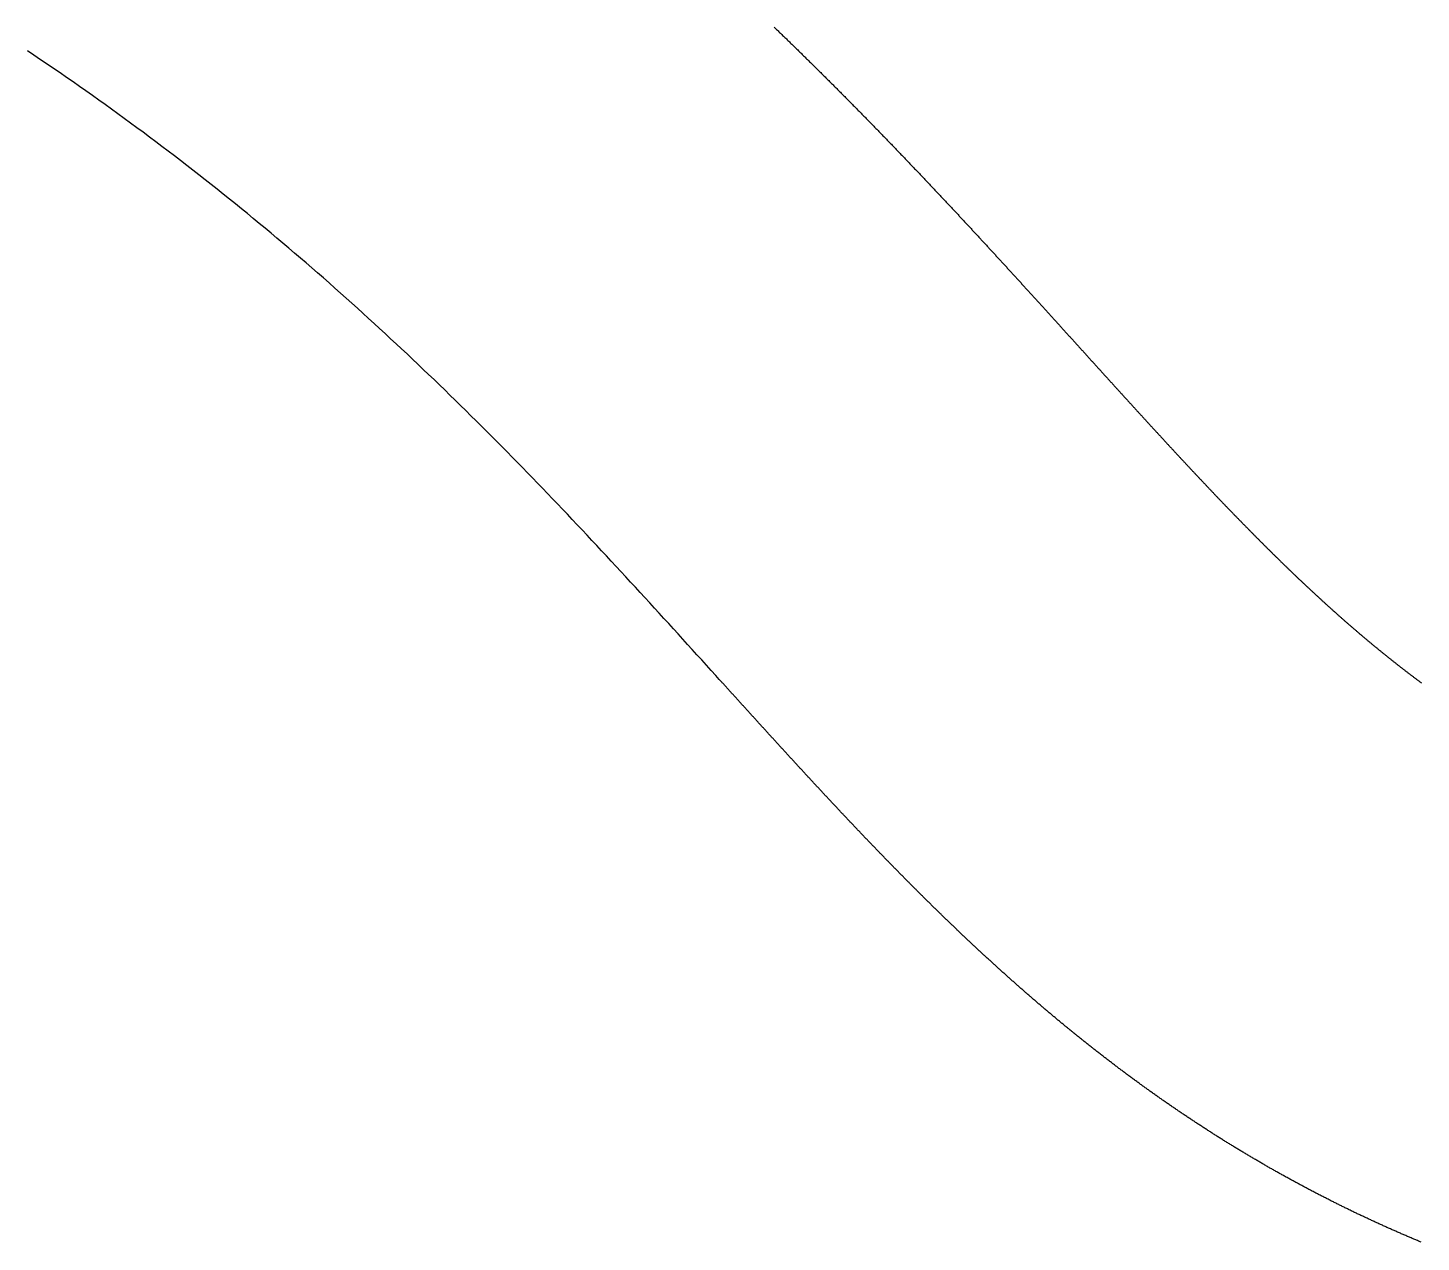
# Model space of a CAD drawing. Header units: millimetres. Extents: x 28.1 to 99.8, y 11.2 to 35.3.
# Drawn here: x 81.89 to 90.85, y 12.01 to 19.82 of the extents above; entities that cross this region are included whole.
import ezdxf

# ---------------------------------------------------------------- set-up
doc = ezdxf.new("R2010")
doc.units = ezdxf.units.MM

msp = doc.modelspace()

# ---------------------------------------------------------------- linework, layer by layer
at = {"layer": 'NOMINAL_SLOT_REFERENCE'}
msp.add_lwpolyline([(90.8476, 12.0084), (90.8418, 12.0108), (90.836, 12.0133), (90.8301, 12.0157), (90.8243, 12.0181), (90.8185, 12.0206), (90.8127, 12.023), (90.8068, 12.0255), (90.801, 12.0279), (90.7952, 12.0304), (90.7894, 12.0328), (90.7836, 12.0353), (90.7777, 12.0378), (90.7719, 12.0402), (90.7661, 12.0427), (90.7603, 12.0452), (90.7545, 12.0477), (90.7487, 12.0502), (90.7429, 12.0527), (90.737, 12.0552), (90.7312, 12.0577), (90.7254, 12.0602), (90.7196, 12.0627), (90.7138, 12.0652), (90.708, 12.0678), (90.7022, 12.0703), (90.6964, 12.0728), (90.6906, 12.0754), (90.6848, 12.0779), (90.679, 12.0804), (90.6732, 12.083), (90.6675, 12.0855), (90.6617, 12.0881), (90.6559, 12.0907), (90.6501, 12.0932), (90.6443, 12.0958), (90.6385, 12.0984), (90.6327, 12.101), (90.627, 12.1035), (90.6212, 12.1061), (90.6154, 12.1087), (90.6096, 12.1113), (90.6038, 12.1139), (90.5981, 12.1165), (90.5923, 12.1191), (90.5865, 12.1218), (90.5808, 12.1244), (90.575, 12.127), (90.5692, 12.1296), (90.5635, 12.1323), (90.5577, 12.1349), (90.552, 12.1375), (90.5462, 12.1402), (90.5404, 12.1428), (90.5347, 12.1455), (90.5289, 12.1482), (90.5232, 12.1508), (90.5174, 12.1535), (90.5117, 12.1562), (90.5059, 12.1588), (90.5002, 12.1615), (90.4945, 12.1642), (90.4887, 12.1669), (90.483, 12.1696), (90.4772, 12.1723), (90.4715, 12.175), (90.4658, 12.1777), (90.46, 12.1804), (90.4543, 12.1831), (90.4486, 12.1858), (90.4428, 12.1886), (90.4371, 12.1913), (90.4314, 12.194), (90.4257, 12.1968), (90.42, 12.1995), (90.4142, 12.2022), (90.4085, 12.205), (90.4028, 12.2077), (90.3971, 12.2105), (90.3914, 12.2133), (90.3857, 12.216), (90.38, 12.2188), (90.3743, 12.2216), (90.3686, 12.2244), (90.3629, 12.2271), (90.3572, 12.2299), (90.3515, 12.2327), (90.3458, 12.2355), (90.3401, 12.2383), (90.3344, 12.2411), (90.3287, 12.2439), (90.323, 12.2467), (90.3174, 12.2496), (90.3117, 12.2524), (90.306, 12.2552), (90.3003, 12.258), (90.2946, 12.2609), (90.289, 12.2637), (90.2833, 12.2666), (90.2776, 12.2694), (90.272, 12.2722), (90.2663, 12.2751), (90.2606, 12.278), (90.255, 12.2808), (90.2493, 12.2837), (90.2437, 12.2866), (90.238, 12.2894), (90.2323, 12.2923), (90.2267, 12.2952), (90.221, 12.2981), (90.2154, 12.301), (90.2098, 12.3039), (90.2041, 12.3068), (90.1985, 12.3097), (90.1928, 12.3126), (90.1872, 12.3155), (90.1816, 12.3184), (90.1759, 12.3214), (90.1703, 12.3243), (90.1647, 12.3272), (90.1591, 12.3301), (90.1534, 12.3331), (90.1478, 12.336), (90.1422, 12.339), (90.1366, 12.3419), (90.131, 12.3449), (90.1254, 12.3478), (90.1198, 12.3508), (90.1142, 12.3538), (90.1085, 12.3567), (90.1029, 12.3597), (90.0973, 12.3627), (90.0918, 12.3657), (90.0862, 12.3686), (90.0806, 12.3716), (90.075, 12.3746), (90.0694, 12.3776), (90.0638, 12.3806), (90.0582, 12.3836), (90.0526, 12.3867), (90.0471, 12.3897), (90.0415, 12.3927), (90.0359, 12.3957), (90.0304, 12.3987), (90.0248, 12.4018), (90.0192, 12.4048), (90.0137, 12.4078), (90.0081, 12.4109), (90.0025, 12.4139), (89.997, 12.417), (89.9914, 12.42), (89.9859, 12.4231), (89.9803, 12.4261), (89.9748, 12.4292), (89.9692, 12.4323), (89.9637, 12.4354), (89.9582, 12.4384), (89.9526, 12.4415), (89.9471, 12.4446), (89.9416, 12.4477), (89.936, 12.4508), (89.9305, 12.4539), (89.925, 12.457), (89.9195, 12.4601), (89.914, 12.4632), (89.9084, 12.4663), (89.9029, 12.4694), (89.8974, 12.4725), (89.8919, 12.4757), (89.8864, 12.4788), (89.8809, 12.4819), (89.8754, 12.4851), (89.8699, 12.4882), (89.8644, 12.4913), (89.8589, 12.4945), (89.8534, 12.4976), (89.848, 12.5008), (89.8425, 12.504), (89.837, 12.5071), (89.8315, 12.5103), (89.826, 12.5134), (89.8206, 12.5166), (89.8151, 12.5198), (89.8096, 12.523), (89.8042, 12.5262), (89.7987, 12.5293), (89.7932, 12.5325), (89.7878, 12.5357), (89.7823, 12.5389), (89.7769, 12.5421), (89.7714, 12.5453), (89.766, 12.5486), (89.7606, 12.5518), (89.7551, 12.555), (89.7497, 12.5582), (89.7442, 12.5614), (89.7388, 12.5647), (89.7334, 12.5679), (89.728, 12.5711), (89.7225, 12.5744), (89.7171, 12.5776), (89.7117, 12.5808), (89.7063, 12.5841), (89.7009, 12.5874), (89.6955, 12.5906), (89.6901, 12.5939), (89.6847, 12.5971), (89.6793, 12.6004), (89.6739, 12.6037), (89.6685, 12.6069), (89.6631, 12.6102), (89.6577, 12.6135), (89.6523, 12.6168), (89.6469, 12.6201), (89.6415, 12.6234), (89.6362, 12.6267), (89.6308, 12.63), (89.6254, 12.6333), (89.6201, 12.6366), (89.6147, 12.6399), (89.6093, 12.6432), (89.604, 12.6465), (89.5986, 12.6498), (89.5933, 12.6531), (89.5879, 12.6565), (89.5826, 12.6598), (89.5772, 12.6631), (89.5719, 12.6665), (89.5665, 12.6698), (89.5612, 12.6732), (89.5559, 12.6765), (89.5505, 12.6799), (89.5452, 12.6832), (89.5399, 12.6866), (89.5346, 12.6899), (89.5293, 12.6933), (89.5239, 12.6967), (89.5186, 12.7), (89.5133, 12.7034), (89.508, 12.7068), (89.5027, 12.7102), (89.4974, 12.7135), (89.4921, 12.7169), (89.4868, 12.7203), (89.4815, 12.7237), (89.4763, 12.7271), (89.471, 12.7305), (89.4657, 12.7339), (89.4604, 12.7373), (89.4551, 12.7407), (89.4499, 12.7441), (89.4446, 12.7475), (89.4393, 12.751), (89.4341, 12.7544), (89.4288, 12.7578), (89.4236, 12.7612), (89.4183, 12.7647), (89.4131, 12.7681), (89.4078, 12.7715), (89.4026, 12.775), (89.3973, 12.7784), (89.3921, 12.7819), (89.3869, 12.7853), (89.3816, 12.7888), (89.3764, 12.7922), (89.3712, 12.7957), (89.3659, 12.7992), (89.3607, 12.8026), (89.3555, 12.8061), (89.3503, 12.8096), (89.3451, 12.813), (89.3399, 12.8165), (89.3347, 12.82), (89.3295, 12.8235), (89.3243, 12.827), (89.3191, 12.8305), (89.3139, 12.834), (89.3087, 12.8374), (89.3035, 12.8409), (89.2984, 12.8444), (89.2932, 12.848), (89.288, 12.8515), (89.2828, 12.855), (89.2777, 12.8585), (89.2725, 12.862), (89.2673, 12.8655), (89.2622, 12.869), (89.257, 12.8726), (89.2519, 12.8761), (89.2467, 12.8796), (89.2416, 12.8832), (89.2365, 12.8867), (89.2313, 12.8902), (89.2262, 12.8938), (89.221, 12.8973), (89.2159, 12.9009), (89.2108, 12.9044), (89.2057, 12.908), (89.2006, 12.9115), (89.1954, 12.9151), (89.1903, 12.9186), (89.1852, 12.9222), (89.1801, 12.9258), (89.175, 12.9294), (89.1699, 12.9329), (89.1648, 12.9365), (89.1597, 12.9401), (89.1546, 12.9437), (89.1495, 12.9472), (89.1445, 12.9508), (89.1394, 12.9544), (89.1343, 12.958), (89.1292, 12.9616), (89.1242, 12.9652), (89.1191, 12.9688), (89.114, 12.9724), (89.109, 12.976), (89.1039, 12.9796), (89.0989, 12.9832), (89.0938, 12.9868), (89.0888, 12.9905), (89.0837, 12.9941), (89.0787, 12.9977), (89.0737, 13.0013), (89.0686, 13.0049), (89.0636, 13.0086), (89.0586, 13.0122), (89.0535, 13.0158), (89.0485, 13.0195), (89.0435, 13.0231), (89.0385, 13.0268), (89.0335, 13.0304), (89.0285, 13.034), (89.0235, 13.0377), (89.0185, 13.0413), (89.0135, 13.045), (89.0085, 13.0487), (89.0035, 13.0523), (88.9985, 13.056), (88.9935, 13.0596), (88.9885, 13.0633), (88.9836, 13.067), (88.9786, 13.0706), (88.9736, 13.0743), (88.9687, 13.078), (88.9637, 13.0817), (88.9587, 13.0854), (88.9538, 13.089), (88.9488, 13.0927), (88.9439, 13.0964), (88.9389, 13.1001), (88.934, 13.1038), (88.929, 13.1075), (88.9241, 13.1112), (88.9192, 13.1149), (88.9142, 13.1186), (88.9093, 13.1223), (88.9044, 13.126), (88.8995, 13.1297), (88.8945, 13.1334), (88.8896, 13.1371), (88.8847, 13.1408), (88.8798, 13.1446), (88.8749, 13.1483), (88.87, 13.152), (88.8651, 13.1557), (88.8602, 13.1595), (88.8553, 13.1632), (88.8504, 13.1669), (88.8456, 13.1706), (88.8407, 13.1744), (88.8358, 13.1781), (88.8309, 13.1819), (88.8261, 13.1856), (88.8212, 13.1893), (88.8163, 13.1931), (88.8115, 13.1968), (88.8066, 13.2006), (88.8018, 13.2043), (88.7969, 13.2081), (88.7921, 13.2119), (88.7872, 13.2156), (88.7824, 13.2194), (88.7775, 13.2231), (88.7727, 13.2269), (88.7679, 13.2307), (88.7631, 13.2344), (88.7582, 13.2382), (88.7534, 13.242), (88.7486, 13.2458), (88.7438, 13.2495), (88.739, 13.2533), (88.7342, 13.2571), (88.7294, 13.2609), (88.7246, 13.2647), (88.7198, 13.2685), (88.715, 13.2722), (88.7102, 13.276), (88.7054, 13.2798), (88.7006, 13.2836), (88.6958, 13.2874), (88.691, 13.2912), (88.6863, 13.295), (88.6815, 13.2988), (88.6767, 13.3026), (88.672, 13.3064), (88.6672, 13.3102), (88.6624, 13.3141), (88.6577, 13.3179), (88.6529, 13.3217), (88.6482, 13.3255), (88.6435, 13.3293), (88.6387, 13.3331), (88.634, 13.337), (88.6292, 13.3408), (88.6245, 13.3446), (88.6198, 13.3484), (88.6151, 13.3523), (88.6103, 13.3561), (88.6056, 13.3599), (88.6009, 13.3638), (88.5962, 13.3676), (88.5915, 13.3714), (88.5868, 13.3753), (88.5821, 13.3791), (88.5774, 13.3829), (88.5727, 13.3868), (88.568, 13.3906), (88.5633, 13.3945), (88.5586, 13.3983), (88.5539, 13.4022), (88.5492, 13.406), (88.5446, 13.4099), (88.5399, 13.4138), (88.5352, 13.4176), (88.5306, 13.4215), (88.5259, 13.4253), (88.5212, 13.4292), (88.5166, 13.4331), (88.5119, 13.4369), (88.5073, 13.4408), (88.5026, 13.4447), (88.498, 13.4485), (88.4933, 13.4524), (88.4887, 13.4563), (88.4841, 13.4602), (88.4794, 13.464), (88.4748, 13.4679), (88.4702, 13.4718), (88.4656, 13.4757), (88.461, 13.4796), (88.4563, 13.4835), (88.4517, 13.4873), (88.4471, 13.4912), (88.4425, 13.4951), (88.4379, 13.499), (88.4333, 13.5029), (88.4287, 13.5068), (88.4241, 13.5107), (88.4195, 13.5146), (88.4149, 13.5185), (88.4104, 13.5224), (88.4058, 13.5263), (88.4012, 13.5302), (88.3966, 13.5341), (88.3921, 13.538), (88.3875, 13.5419), (88.3829, 13.5458), (88.3784, 13.5497), (88.3738, 13.5537), (88.3693, 13.5576), (88.3647, 13.5615), (88.3602, 13.5654), (88.3556, 13.5693), (88.3511, 13.5732), (88.3465, 13.5772), (88.342, 13.5811), (88.3375, 13.585), (88.3329, 13.5889), (88.3284, 13.5928), (88.3239, 13.5968), (88.3193, 13.6007), (88.3148, 13.6046), (88.3103, 13.6086), (88.3058, 13.6125), (88.3013, 13.6164), (88.2968, 13.6204), (88.2923, 13.6243), (88.2878, 13.6282), (88.2833, 13.6322), (88.2788, 13.6361), (88.2743, 13.6401), (88.2698, 13.644), (88.2653, 13.648), (88.2608, 13.6519), (88.2564, 13.6558), (88.2519, 13.6598), (88.2474, 13.6637), (88.2429, 13.6677), (88.2385, 13.6716), (88.234, 13.6756), (88.2296, 13.6796), (88.2251, 13.6835), (88.2206, 13.6875), (88.2162, 13.6914), (88.2117, 13.6954), (88.2073, 13.6993), (88.2029, 13.7033), (88.1984, 13.7073), (88.194, 13.7112), (88.1895, 13.7152), (88.1851, 13.7192), (88.1807, 13.7231), (88.1763, 13.7271), (88.1718, 13.7311), (88.1674, 13.735), (88.163, 13.739), (88.1586, 13.743), (88.1542, 13.747), (88.1498, 13.7509), (88.1454, 13.7549), (88.141, 13.7589), (88.1366, 13.7629), (88.1322, 13.7668), (88.1278, 13.7708), (88.1234, 13.7748), (88.119, 13.7788), (88.1146, 13.7828), (88.1102, 13.7868), (88.1058, 13.7907), (88.1015, 13.7947), (88.0971, 13.7987), (88.0927, 13.8027), (88.0883, 13.8067), (88.084, 13.8107), (88.0796, 13.8147), (88.0753, 13.8187), (88.0709, 13.8227), (88.0665, 13.8267), (88.0622, 13.8307), (88.0578, 13.8347), (88.0535, 13.8387), (88.0492, 13.8427), (88.0448, 13.8467), (88.0405, 13.8507), (88.0361, 13.8547), (88.0318, 13.8587), (88.0275, 13.8627), (88.0232, 13.8667), (88.0188, 13.8707), (88.0145, 13.8747), (88.0102, 13.8787), (88.0059, 13.8827), (88.0016, 13.8867), (87.9973, 13.8907), (87.9929, 13.8947), (87.9886, 13.8988), (87.9843, 13.9028), (87.98, 13.9068), (87.9757, 13.9108), (87.9714, 13.9148), (87.9672, 13.9188), (87.9629, 13.9228), (87.9586, 13.9269), (87.9543, 13.9309), (87.95, 13.9349), (87.9457, 13.9389), (87.9415, 13.9429), (87.9372, 13.947), (87.9329, 13.951), (87.9287, 13.955), (87.9244, 13.959), (87.9201, 13.9631), (87.9159, 13.9671), (87.9116, 13.9711), (87.9073, 13.9752), (87.9031, 13.9792), (87.8988, 13.9832), (87.8946, 13.9872), (87.8904, 13.9913), (87.8861, 13.9953), (87.8819, 13.9993), (87.8776, 14.0034), (87.8734, 14.0074), (87.8692, 14.0115), (87.8649, 14.0155), (87.8607, 14.0195), (87.8565, 14.0236), (87.8523, 14.0276), (87.848, 14.0316), (87.8438, 14.0357), (87.8396, 14.0397), (87.8354, 14.0438), (87.8312, 14.0478), (87.827, 14.0519), (87.8228, 14.0559), (87.8186, 14.0599), (87.8144, 14.064), (87.8102, 14.068), (87.806, 14.0721), (87.8018, 14.0761), (87.7976, 14.0802), (87.7934, 14.0842), (87.7892, 14.0883), (87.785, 14.0923), (87.7809, 14.0964), (87.7767, 14.1004), (87.7725, 14.1045), (87.7683, 14.1085), (87.7642, 14.1126), (87.76, 14.1167), (87.7558, 14.1207), (87.7517, 14.1248), (87.7475, 14.1288), (87.7433, 14.1329), (87.7392, 14.1369), (87.735, 14.141), (87.7309, 14.1451), (87.7267, 14.1491), (87.7226, 14.1532), (87.7184, 14.1572), (87.7143, 14.1613), (87.7101, 14.1654), (87.706, 14.1694), (87.7019, 14.1735), (87.6977, 14.1776), (87.6936, 14.1816), (87.6895, 14.1857), (87.6853, 14.1898), (87.6812, 14.1938), (87.6771, 14.1979), (87.673, 14.202), (87.6689, 14.206), (87.6647, 14.2101), (87.6606, 14.2142), (87.6565, 14.2182), (87.6524, 14.2223), (87.6483, 14.2264), (87.6442, 14.2305), (87.6401, 14.2345), (87.636, 14.2386), (87.6319, 14.2427), (87.6278, 14.2468), (87.6237, 14.2508), (87.6196, 14.2549), (87.6155, 14.259), (87.6114, 14.2631), (87.6073, 14.2671), (87.6032, 14.2712), (87.5992, 14.2753), (87.5951, 14.2794), (87.591, 14.2835), (87.5869, 14.2875), (87.5829, 14.2916), (87.5788, 14.2957), (87.5747, 14.2998), (87.5706, 14.3039), (87.5666, 14.3079), (87.5625, 14.312), (87.5584, 14.3161), (87.5544, 14.3202), (87.5503, 14.3243), (87.5463, 14.3284), (87.5422, 14.3325), (87.5382, 14.3365), (87.5341, 14.3406), (87.5301, 14.3447), (87.526, 14.3488), (87.522, 14.3529), (87.5179, 14.357), (87.5139, 14.3611), (87.5099, 14.3652), (87.5058, 14.3692), (87.5018, 14.3733), (87.4978, 14.3774), (87.4937, 14.3815), (87.4897, 14.3856), (87.4857, 14.3897), (87.4816, 14.3938), (87.4776, 14.3979), (87.4736, 14.402), (87.4696, 14.4061), (87.4656, 14.4102), (87.4615, 14.4143), (87.4575, 14.4184), (87.4535, 14.4225), (87.4495, 14.4266), (87.4455, 14.4307), (87.4415, 14.4348), (87.4375, 14.4389), (87.4335, 14.443), (87.4295, 14.4471), (87.4255, 14.4512), (87.4215, 14.4553), (87.4175, 14.4594), (87.4135, 14.4635), (87.4095, 14.4676), (87.4055, 14.4717), (87.4015, 14.4758), (87.3975, 14.4799), (87.3935, 14.484), (87.3896, 14.4881), (87.3856, 14.4922), (87.3816, 14.4963), (87.3776, 14.5004), (87.3736, 14.5045), (87.3697, 14.5086), (87.3657, 14.5127), (87.3617, 14.5168), (87.3577, 14.5209), (87.3538, 14.525), (87.3498, 14.5291), (87.3458, 14.5332), (87.3419, 14.5373), (87.3379, 14.5414), (87.334, 14.5456), (87.33, 14.5497), (87.326, 14.5538), (87.3221, 14.5579), (87.3181, 14.562), (87.3142, 14.5661), (87.3102, 14.5702), (87.3063, 14.5743), (87.3023, 14.5784), (87.2984, 14.5826), (87.2944, 14.5867), (87.2905, 14.5908), (87.2866, 14.5949), (87.2826, 14.599), (87.2787, 14.6031), (87.2747, 14.6072), (87.2708, 14.6114), (87.2669, 14.6155), (87.2629, 14.6196), (87.259, 14.6237), (87.2551, 14.6278), (87.2511, 14.6319), (87.2472, 14.636), (87.2433, 14.6402), (87.2394, 14.6443), (87.2354, 14.6484), (87.2315, 14.6525), (87.2276, 14.6566), (87.2237, 14.6608), (87.2198, 14.6649), (87.2159, 14.669), (87.2119, 14.6731), (87.208, 14.6772), (87.2041, 14.6814), (87.2002, 14.6855), (87.1963, 14.6896), (87.1924, 14.6937), (87.1885, 14.6978), (87.1846, 14.702), (87.1807, 14.7061), (87.1768, 14.7102), (87.1729, 14.7143), (87.169, 14.7185), (87.1651, 14.7226), (87.1612, 14.7267), (87.1573, 14.7308), (87.1534, 14.7349), (87.1495, 14.7391), (87.1456, 14.7432), (87.1417, 14.7473), (87.1378, 14.7514), (87.1339, 14.7556), (87.1301, 14.7597), (87.1262, 14.7638), (87.1223, 14.768), (87.1184, 14.7721), (87.1145, 14.7762), (87.1106, 14.7803), (87.1068, 14.7845), (87.1029, 14.7886), (87.099, 14.7927), (87.0951, 14.7969), (87.0913, 14.801), (87.0874, 14.8051), (87.0835, 14.8092), (87.0796, 14.8134), (87.0758, 14.8175), (87.0719, 14.8216), (87.068, 14.8258), (87.0642, 14.8299), (87.0603, 14.834), (87.0564, 14.8382), (87.0526, 14.8423), (87.0487, 14.8464), (87.0449, 14.8506), (87.041, 14.8547), (87.0371, 14.8588), (87.0333, 14.863), (87.0294, 14.8671), (87.0256, 14.8712), (87.0217, 14.8754), (87.0179, 14.8795), (87.014, 14.8836), (87.0102, 14.8878), (87.0063, 14.8919), (87.0025, 14.896), (86.9986, 14.9002), (86.9948, 14.9043), (86.9909, 14.9084), (86.9871, 14.9126), (86.9832, 14.9167), (86.9794, 14.9208), (86.9755, 14.925), (86.9717, 14.9291), (86.9678, 14.9333), (86.964, 14.9374), (86.9602, 14.9415), (86.9563, 14.9457), (86.9525, 14.9498), (86.9487, 14.954), (86.9448, 14.9581), (86.941, 14.9622), (86.9372, 14.9664), (86.9333, 14.9705), (86.9295, 14.9746), (86.9257, 14.9788), (86.9218, 14.9829), (86.918, 14.9871), (86.9142, 14.9912), (86.9103, 14.9954), (86.9065, 14.9995), (86.9027, 15.0036), (86.8989, 15.0078), (86.895, 15.0119), (86.8912, 15.0161), (86.8874, 15.0202), (86.8836, 15.0243), (86.8798, 15.0285), (86.8759, 15.0326), (86.8721, 15.0368), (86.8683, 15.0409), (86.8645, 15.0451), (86.8607, 15.0492), (86.8569, 15.0534), (86.853, 15.0575), (86.8492, 15.0616), (86.8454, 15.0658), (86.8416, 15.0699), (86.8378, 15.0741), (86.834, 15.0782), (86.8302, 15.0824), (86.8263, 15.0865), (86.8225, 15.0907), (86.8187, 15.0948), (86.8149, 15.099), (86.8111, 15.1031), (86.8073, 15.1073), (86.8035, 15.1114), (86.7997, 15.1155), (86.7959, 15.1197), (86.7921, 15.1238), (86.7883, 15.128), (86.7845, 15.1321), (86.7807, 15.1363), (86.7769, 15.1404), (86.7731, 15.1446), (86.7693, 15.1487), (86.7655, 15.1529), (86.7617, 15.157), (86.7579, 15.1612), (86.7541, 15.1653), (86.7503, 15.1695), (86.7465, 15.1736), (86.7427, 15.1778), (86.7389, 15.1819), (86.7351, 15.1861), (86.7313, 15.1902), (86.7275, 15.1944), (86.7237, 15.1985), (86.7199, 15.2027), (86.7161, 15.2069), (86.7123, 15.211), (86.7085, 15.2152), (86.7047, 15.2193), (86.701, 15.2235), (86.6972, 15.2276), (86.6934, 15.2318), (86.6896, 15.2359), (86.6858, 15.2401), (86.682, 15.2442), (86.6782, 15.2484), (86.6744, 15.2525), (86.6706, 15.2567), (86.6669, 15.2608), (86.6631, 15.265), (86.6593, 15.2692), (86.6555, 15.2733), (86.6517, 15.2775), (86.6479, 15.2816), (86.6441, 15.2858), (86.6404, 15.2899), (86.6366, 15.2941), (86.6328, 15.2982), (86.629, 15.3024), (86.6252, 15.3066), (86.6214, 15.3107), (86.6177, 15.3149), (86.6139, 15.319), (86.6101, 15.3232), (86.6063, 15.3273), (86.6025, 15.3315), (86.5987, 15.3357), (86.595, 15.3398), (86.5912, 15.344), (86.5874, 15.3481), (86.5836, 15.3523), (86.5798, 15.3565), (86.5761, 15.3606), (86.5723, 15.3648), (86.5685, 15.3689), (86.5647, 15.3731), (86.561, 15.3773), (86.5572, 15.3814), (86.5534, 15.3856), (86.5496, 15.3897), (86.5458, 15.3939), (86.5421, 15.3981), (86.5383, 15.4022), (86.5345, 15.4064), (86.5307, 15.4105), (86.527, 15.4147), (86.5232, 15.4189), (86.5194, 15.423), (86.5156, 15.4272), (86.5119, 15.4313), (86.5081, 15.4355), (86.5043, 15.4397), (86.5005, 15.4438), (86.4968, 15.448), (86.493, 15.4522), (86.4892, 15.4563), (86.4854, 15.4605), (86.4817, 15.4647), (86.4779, 15.4688), (86.4741, 15.473), (86.4703, 15.4771), (86.4666, 15.4813), (86.4628, 15.4855), (86.459, 15.4896), (86.4552, 15.4938), (86.4515, 15.498), (86.4477, 15.5021), (86.4439, 15.5063), (86.4401, 15.5105), (86.4364, 15.5146), (86.4326, 15.5188), (86.4288, 15.523), (86.425, 15.5271), (86.4213, 15.5313), (86.4175, 15.5355), (86.4137, 15.5396), (86.4099, 15.5438), (86.4062, 15.548), (86.4024, 15.5521), (86.3986, 15.5563), (86.3949, 15.5605), (86.3911, 15.5646), (86.3873, 15.5688), (86.3835, 15.573), (86.3798, 15.5771), (86.376, 15.5813), (86.3722, 15.5855), (86.3684, 15.5896), (86.3647, 15.5938), (86.3609, 15.598), (86.3571, 15.6021), (86.3533, 15.6063), (86.3496, 15.6105), (86.3458, 15.6146), (86.342, 15.6188), (86.3382, 15.623), (86.3345, 15.6271), (86.3118, 15.6521), (86.2816, 15.6855), (86.2514, 15.7189), (86.2212, 15.7522), (86.1909, 15.7856), (86.1606, 15.819), (86.1303, 15.8524), (86.1, 15.8858), (86.0696, 15.9193), (86.0393, 15.9527), (86.0088, 15.9861), (85.9784, 16.0195), (85.9479, 16.053), (85.9173, 16.0864), (85.8867, 16.1199), (85.8561, 16.1533), (85.8254, 16.1868), (85.7946, 16.2203), (85.7638, 16.2537), (85.733, 16.2872), (85.7021, 16.3207), (85.6711, 16.3542), (85.64, 16.3877), (85.6089, 16.4211), (85.5778, 16.4546), (85.5465, 16.4881), (85.5152, 16.5216), (85.4838, 16.5551), (85.4524, 16.5885), (85.4208, 16.622), (85.3892, 16.6555), (85.3575, 16.6889), (85.3257, 16.7224), (85.2938, 16.7559), (85.2619, 16.7893), (85.2298, 16.8228), (85.1977, 16.8562), (85.1655, 16.8896), (85.1332, 16.923), (85.1008, 16.9565), (85.0682, 16.9899), (85.0356, 17.0232), (85.0029, 17.0566), (84.9701, 17.09), (84.9372, 17.1233), (84.9042, 17.1567), (84.8711, 17.19), (84.8379, 17.2233), (84.8046, 17.2566), (84.7712, 17.2898), (84.7376, 17.3231), (84.704, 17.3563), (84.6702, 17.3895), (84.6364, 17.4227), (84.6024, 17.4558), (84.5683, 17.4889), (84.5341, 17.522), (84.4998, 17.5551), (84.4653, 17.5881), (84.4308, 17.6211), (84.3961, 17.6541), (84.3613, 17.6871), (84.3264, 17.72), (84.2914, 17.7529), (84.2563, 17.7857), (84.221, 17.8185), (84.1856, 17.8513), (84.1501, 17.884), (84.1145, 17.9167), (84.0787, 17.9493), (84.0429, 17.9819), (84.0069, 18.0145), (83.9708, 18.047), (83.9345, 18.0795), (83.8982, 18.1119), (83.8617, 18.1443), (83.8251, 18.1766), (83.7883, 18.2088), (83.7515, 18.241), (83.7145, 18.2732), (83.6774, 18.3053), (83.6402, 18.3373), (83.6028, 18.3693), (83.5654, 18.4012), (83.5278, 18.4331), (83.49, 18.4649), (83.4522, 18.4966), (83.4142, 18.5282), (83.3761, 18.5598), (83.3379, 18.5914), (83.2996, 18.6228), (83.2611, 18.6542), (83.2225, 18.6855), (83.1838, 18.7167), (83.145, 18.7479), (83.1061, 18.779), (83.067, 18.81), (83.0278, 18.8409), (82.9885, 18.8718), (82.9491, 18.9025), (82.9096, 18.9332), (82.8699, 18.9638), (82.8302, 18.9943), (82.7903, 19.0247), (82.7503, 19.055), (82.7101, 19.0853), (82.6699, 19.1154), (82.6296, 19.1455), (82.5891, 19.1754), (82.5486, 19.2053), (82.5079, 19.2351), (82.4671, 19.2647), (82.4262, 19.2943), (82.3852, 19.3238), (82.3441, 19.3531), (82.3029, 19.3824), (82.2616, 19.4116), (82.2202, 19.4406), (82.1786, 19.4695), (82.137, 19.4984), (82.0953, 19.5271), (82.0535, 19.5557), (82.0115, 19.5842), (81.9695, 19.6126), (81.9274, 19.6409), (81.8852, 19.6691)], dxfattribs=at)
at = {"layer": 'PITCH_REFERENCE'}
msp.add_lwpolyline([(86.688, 19.821), (86.6929, 19.8163), (86.6978, 19.8116), (86.7027, 19.8068), (86.7076, 19.8021), (86.7124, 19.7974), (86.7173, 19.7927), (86.7222, 19.788), (86.7271, 19.7833), (86.7319, 19.7786), (86.7368, 19.7739), (86.7417, 19.7692), (86.7465, 19.7645), (86.7514, 19.7598), (86.7562, 19.7551), (86.7611, 19.7504), (86.766, 19.7457), (86.7708, 19.7409), (86.7757, 19.7362), (86.7805, 19.7315), (86.7853, 19.7268), (86.7902, 19.7221), (86.795, 19.7174), (86.7998, 19.7127), (86.8047, 19.708), (86.8095, 19.7033), (86.8143, 19.6986), (86.8191, 19.6939), (86.824, 19.6892), (86.8288, 19.6845), (86.8336, 19.6798), (86.8384, 19.6751), (86.8432, 19.6704), (86.848, 19.6657), (86.8528, 19.661), (86.8576, 19.6563), (86.8624, 19.6516), (86.8672, 19.6469), (86.872, 19.6422), (86.8768, 19.6375), (86.8816, 19.6328), (86.8864, 19.6281), (86.8911, 19.6234), (86.8959, 19.6187), (86.9007, 19.614), (86.9055, 19.6093), (86.9102, 19.6046), (86.915, 19.5999), (86.9198, 19.5952), (86.9245, 19.5905), (86.9293, 19.5858), (86.934, 19.5811), (86.9388, 19.5764), (86.9435, 19.5718), (86.9483, 19.5671), (86.953, 19.5624), (86.9578, 19.5577), (86.9625, 19.553), (86.9672, 19.5483), (86.972, 19.5436), (86.9767, 19.5389), (86.9814, 19.5342), (86.9862, 19.5295), (86.9909, 19.5248), (86.9956, 19.5202), (87.0003, 19.5155), (87.005, 19.5108), (87.0097, 19.5061), (87.0144, 19.5014), (87.0192, 19.4967), (87.0239, 19.492), (87.0286, 19.4874), (87.0333, 19.4827), (87.038, 19.478), (87.0426, 19.4733), (87.0473, 19.4686), (87.052, 19.4639), (87.0567, 19.4593), (87.0614, 19.4546), (87.0661, 19.4499), (87.0707, 19.4452), (87.0754, 19.4405), (87.0801, 19.4358), (87.0848, 19.4312), (87.0894, 19.4265), (87.0941, 19.4218), (87.0987, 19.4171), (87.1034, 19.4125), (87.1081, 19.4078), (87.1127, 19.4031), (87.1174, 19.3984), (87.122, 19.3938), (87.1266, 19.3891), (87.1313, 19.3844), (87.1359, 19.3797), (87.1406, 19.3751), (87.1452, 19.3704), (87.1498, 19.3657), (87.1544, 19.3611), (87.1591, 19.3564), (87.1637, 19.3517), (87.1683, 19.3471), (87.1729, 19.3424), (87.1775, 19.3377), (87.1822, 19.3331), (87.1868, 19.3284), (87.1914, 19.3237), (87.196, 19.3191), (87.2006, 19.3144), (87.2052, 19.3097), (87.2098, 19.3051), (87.2144, 19.3004), (87.2189, 19.2957), (87.2235, 19.2911), (87.2281, 19.2864), (87.2327, 19.2818), (87.2373, 19.2771), (87.2418, 19.2725), (87.2464, 19.2678), (87.251, 19.2631), (87.2556, 19.2585), (87.2601, 19.2538), (87.2647, 19.2492), (87.2692, 19.2445), (87.2738, 19.2399), (87.2784, 19.2352), (87.2829, 19.2306), (87.2875, 19.2259), (87.292, 19.2213), (87.2966, 19.2166), (87.3011, 19.212), (87.3056, 19.2073), (87.3102, 19.2027), (87.3147, 19.198), (87.3192, 19.1934), (87.3238, 19.1888), (87.3283, 19.1841), (87.3328, 19.1795), (87.3373, 19.1748), (87.3418, 19.1702), (87.3464, 19.1655), (87.3509, 19.1609), (87.3554, 19.1563), (87.3599, 19.1516), (87.3644, 19.147), (87.3689, 19.1424), (87.3734, 19.1377), (87.3779, 19.1331), (87.3824, 19.1285), (87.3869, 19.1238), (87.3914, 19.1192), (87.3958, 19.1146), (87.4003, 19.1099), (87.4048, 19.1053), (87.4093, 19.1007), (87.4138, 19.0961), (87.4182, 19.0914), (87.4227, 19.0868), (87.4272, 19.0822), (87.4316, 19.0776), (87.4361, 19.0729), (87.4406, 19.0683), (87.445, 19.0637), (87.4495, 19.0591), (87.4539, 19.0544), (87.4584, 19.0498), (87.4628, 19.0452), (87.4673, 19.0406), (87.4717, 19.036), (87.4761, 19.0314), (87.4806, 19.0268), (87.485, 19.0221), (87.4894, 19.0175), (87.4939, 19.0129), (87.4983, 19.0083), (87.5027, 19.0037), (87.5071, 18.9991), (87.5116, 18.9945), (87.516, 18.9899), (87.5204, 18.9853), (87.5248, 18.9807), (87.5292, 18.9761), (87.5336, 18.9715), (87.538, 18.9669), (87.5424, 18.9623), (87.5468, 18.9577), (87.5512, 18.9531), (87.5556, 18.9485), (87.56, 18.9439), (87.5644, 18.9393), (87.5688, 18.9347), (87.5731, 18.9301), (87.5775, 18.9255), (87.5819, 18.9209), (87.5863, 18.9163), (87.5906, 18.9117), (87.595, 18.9072), (87.5994, 18.9026), (87.6037, 18.898), (87.6081, 18.8934), (87.6125, 18.8888), (87.6168, 18.8842), (87.6212, 18.8797), (87.6255, 18.8751), (87.6299, 18.8705), (87.6342, 18.8659), (87.6386, 18.8613), (87.6429, 18.8568), (87.6472, 18.8522), (87.6516, 18.8476), (87.6559, 18.843), (87.6602, 18.8385), (87.6646, 18.8339), (87.6689, 18.8293), (87.6732, 18.8248), (87.6775, 18.8202), (87.6818, 18.8156), (87.6862, 18.8111), (87.6905, 18.8065), (87.6948, 18.8019), (87.6991, 18.7974), (87.7034, 18.7928), (87.7077, 18.7883), (87.712, 18.7837), (87.7163, 18.7792), (87.7206, 18.7746), (87.7249, 18.77), (87.7292, 18.7655), (87.7335, 18.7609), (87.7377, 18.7564), (87.742, 18.7518), (87.7463, 18.7473), (87.7506, 18.7427), (87.7549, 18.7382), (87.7591, 18.7337), (87.7634, 18.7291), (87.7677, 18.7246), (87.7719, 18.72), (87.7762, 18.7155), (87.7805, 18.711), (87.7847, 18.7064), (87.789, 18.7019), (87.7932, 18.6974), (87.7975, 18.6928), (87.8017, 18.6883), (87.806, 18.6838), (87.8102, 18.6792), (87.8145, 18.6747), (87.8187, 18.6702), (87.8229, 18.6656), (87.8272, 18.6611), (87.8314, 18.6566), (87.8356, 18.6521), (87.8399, 18.6476), (87.8441, 18.643), (87.8483, 18.6385), (87.8525, 18.634), (87.8567, 18.6295), (87.8609, 18.625), (87.8652, 18.6205), (87.8694, 18.616), (87.8736, 18.6114), (87.8778, 18.6069), (87.882, 18.6024), (87.8862, 18.5979), (87.8904, 18.5934), (87.8946, 18.5889), (87.8988, 18.5844), (87.903, 18.5799), (87.9071, 18.5754), (87.9113, 18.5709), (87.9155, 18.5664), (87.9197, 18.5619), (87.9239, 18.5574), (87.928, 18.5529), (87.9322, 18.5484), (87.9364, 18.544), (87.9405, 18.5395), (87.9447, 18.535), (87.9489, 18.5305), (87.953, 18.526), (87.9572, 18.5215), (87.9614, 18.5171), (87.9655, 18.5126), (87.9697, 18.5081), (87.9738, 18.5036), (87.978, 18.4991), (87.9821, 18.4947), (87.9862, 18.4902), (87.9904, 18.4857), (87.9945, 18.4813), (87.9987, 18.4768), (88.0028, 18.4723), (88.0069, 18.4679), (88.011, 18.4634), (88.0152, 18.4589), (88.0193, 18.4545), (88.0234, 18.45), (88.0275, 18.4456), (88.0316, 18.4411), (88.0358, 18.4366), (88.0399, 18.4322), (88.044, 18.4277), (88.0481, 18.4233), (88.0522, 18.4188), (88.0563, 18.4144), (88.0604, 18.4099), (88.0645, 18.4055), (88.0686, 18.4011), (88.0727, 18.3966), (88.0768, 18.3922), (88.0809, 18.3877), (88.0849, 18.3833), (88.089, 18.3789), (88.0931, 18.3744), (88.0972, 18.37), (88.1013, 18.3656), (88.1053, 18.3611), (88.1094, 18.3567), (88.1135, 18.3523), (88.1175, 18.3479), (88.1216, 18.3434), (88.1257, 18.339), (88.1297, 18.3346), (88.1338, 18.3302), (88.1378, 18.3258), (88.1419, 18.3213), (88.146, 18.3169), (88.15, 18.3125), (88.154, 18.3081), (88.1581, 18.3037), (88.1621, 18.2993), (88.1662, 18.2949), (88.1702, 18.2905), (88.1742, 18.2861), (88.1783, 18.2817), (88.1823, 18.2773), (88.1863, 18.2729), (88.1904, 18.2685), (88.1944, 18.2641), (88.1984, 18.2597), (88.2024, 18.2553), (88.2065, 18.2509), (88.2105, 18.2465), (88.2145, 18.2422), (88.2185, 18.2378), (88.2225, 18.2334), (88.2265, 18.229), (88.2305, 18.2246), (88.2345, 18.2202), (88.2385, 18.2159), (88.2425, 18.2115), (88.2465, 18.2071), (88.2505, 18.2028), (88.2545, 18.1984), (88.2585, 18.194), (88.2625, 18.1897), (88.2665, 18.1853), (88.2704, 18.1809), (88.2744, 18.1766), (88.2784, 18.1722), (88.2824, 18.1678), (88.2863, 18.1635), (88.2903, 18.1591), (88.2943, 18.1548), (88.2983, 18.1504), (88.3022, 18.1461), (88.3062, 18.1417), (88.3101, 18.1374), (88.3141, 18.1331), (88.3181, 18.1287), (88.322, 18.1244), (88.326, 18.12), (88.3299, 18.1157), (88.3339, 18.1114), (88.3378, 18.107), (88.3418, 18.1027), (88.3457, 18.0984), (88.3496, 18.094), (88.3536, 18.0897), (88.3575, 18.0854), (88.3614, 18.0811), (88.3654, 18.0767), (88.3693, 18.0724), (88.3732, 18.0681), (88.3772, 18.0638), (88.3811, 18.0595), (88.385, 18.0552), (88.3889, 18.0509), (88.3928, 18.0466), (88.3968, 18.0422), (88.4007, 18.0379), (88.4046, 18.0336), (88.4085, 18.0293), (88.4124, 18.025), (88.4163, 18.0207), (88.4202, 18.0164), (88.4241, 18.0122), (88.428, 18.0079), (88.4319, 18.0036), (88.4358, 17.9993), (88.4397, 17.995), (88.4436, 17.9907), (88.4475, 17.9864), (88.4513, 17.9822), (88.4552, 17.9779), (88.4591, 17.9736), (88.463, 17.9693), (88.4669, 17.9651), (88.4707, 17.9608), (88.4746, 17.9565), (88.4785, 17.9522), (88.4823, 17.948), (88.4862, 17.9437), (88.4901, 17.9395), (88.4939, 17.9352), (88.4978, 17.9309), (88.5017, 17.9267), (88.5055, 17.9224), (88.5094, 17.9182), (88.5132, 17.9139), (88.5171, 17.9097), (88.5209, 17.9054), (88.5248, 17.9012), (88.5286, 17.8969), (88.5325, 17.8927), (88.5363, 17.8885), (88.5401, 17.8842), (88.544, 17.88), (88.5478, 17.8758), (88.5517, 17.8715), (88.5555, 17.8673), (88.5593, 17.8631), (88.5631, 17.8589), (88.567, 17.8546), (88.5708, 17.8504), (88.5746, 17.8462), (88.5784, 17.842), (88.5823, 17.8378), (88.5861, 17.8335), (88.5899, 17.8293), (88.5937, 17.8251), (88.5975, 17.8209), (88.6013, 17.8167), (88.6051, 17.8125), (88.6089, 17.8083), (88.6127, 17.8041), (88.6165, 17.7999), (88.6203, 17.7957), (88.6241, 17.7915), (88.6279, 17.7873), (88.6317, 17.7831), (88.6355, 17.779), (88.6393, 17.7748), (88.6431, 17.7706), (88.6469, 17.7664), (88.6506, 17.7622), (88.6544, 17.7581), (88.6582, 17.7539), (88.662, 17.7497), (88.6658, 17.7455), (88.6695, 17.7414), (88.6733, 17.7372), (88.6771, 17.733), (88.6809, 17.7289), (88.6846, 17.7247), (88.6884, 17.7206), (88.6921, 17.7164), (88.6959, 17.7122), (88.6997, 17.7081), (88.7034, 17.7039), (88.7072, 17.6998), (88.7109, 17.6956), (88.7147, 17.6915), (88.7184, 17.6874), (88.7222, 17.6832), (88.7259, 17.6791), (88.7297, 17.6749), (88.7334, 17.6708), (88.7372, 17.6667), (88.7409, 17.6626), (88.7446, 17.6584), (88.7484, 17.6543), (88.7521, 17.6502), (88.7558, 17.6461), (88.7596, 17.6419), (88.7633, 17.6378), (88.767, 17.6337), (88.7708, 17.6296), (88.7745, 17.6255), (88.7782, 17.6214), (88.7819, 17.6173), (88.7856, 17.6132), (88.7894, 17.6091), (88.7931, 17.605), (88.7968, 17.6009), (88.8005, 17.5968), (88.8042, 17.5927), (88.8079, 17.5886), (88.8116, 17.5845), (88.8153, 17.5804), (88.819, 17.5763), (88.8227, 17.5722), (88.8264, 17.5682), (88.8301, 17.5641), (88.8338, 17.56), (88.8375, 17.5559), (88.8412, 17.5519), (88.8449, 17.5478), (88.8486, 17.5437), (88.8523, 17.5397), (88.856, 17.5356), (88.8596, 17.5315), (88.8633, 17.5275), (88.867, 17.5234), (88.8707, 17.5194), (88.8744, 17.5153), (88.878, 17.5113), (88.8817, 17.5072), (88.8854, 17.5032), (88.8891, 17.4991), (88.8927, 17.4951), (88.8964, 17.4911), (88.9001, 17.487), (88.9037, 17.483), (88.9074, 17.479), (88.9111, 17.4749), (88.9147, 17.4709), (88.9184, 17.4669), (88.922, 17.4629), (88.9257, 17.4588), (88.9293, 17.4548), (88.933, 17.4508), (88.9366, 17.4468), (88.9403, 17.4428), (88.9439, 17.4388), (88.9476, 17.4348), (88.9512, 17.4308), (88.9549, 17.4268), (88.9585, 17.4228), (88.9621, 17.4188), (88.9658, 17.4148), (88.9694, 17.4108), (88.973, 17.4068), (88.9767, 17.4028), (88.9803, 17.3988), (88.9839, 17.3948), (88.9876, 17.3909), (88.9912, 17.3869), (88.9948, 17.3829), (88.9984, 17.3789), (89.0021, 17.375), (89.0057, 17.371), (89.0093, 17.367), (89.0129, 17.363), (89.0165, 17.3591), (89.0201, 17.3551), (89.0238, 17.3512), (89.0274, 17.3472), (89.031, 17.3433), (89.0346, 17.3393), (89.0382, 17.3354), (89.0418, 17.3314), (89.0454, 17.3275), (89.049, 17.3235), (89.0526, 17.3196), (89.0562, 17.3156), (89.0598, 17.3117), (89.0634, 17.3078), (89.067, 17.3038), (89.0706, 17.2999), (89.0742, 17.296), (89.0778, 17.2921), (89.0813, 17.2882), (89.0849, 17.2842), (89.0885, 17.2803), (89.0921, 17.2764), (89.0957, 17.2725), (89.0993, 17.2686), (89.1028, 17.2647), (89.1064, 17.2608), (89.11, 17.2569), (89.1136, 17.253), (89.1172, 17.2491), (89.1207, 17.2452), (89.1243, 17.2413), (89.1279, 17.2374), (89.1314, 17.2335), (89.135, 17.2296), (89.1386, 17.2257), (89.1421, 17.2219), (89.1457, 17.218), (89.1493, 17.2141), (89.1528, 17.2102), (89.1564, 17.2064), (89.1599, 17.2025), (89.1635, 17.1986), (89.167, 17.1948), (89.1706, 17.1909), (89.1741, 17.187), (89.1777, 17.1832), (89.1812, 17.1793), (89.1848, 17.1755), (89.1883, 17.1716), (89.1919, 17.1678), (89.1954, 17.1639), (89.199, 17.1601), (89.2025, 17.1563), (89.2061, 17.1524), (89.2096, 17.1486), (89.2131, 17.1448), (89.2167, 17.1409), (89.2202, 17.1371), (89.2237, 17.1333), (89.2273, 17.1295), (89.2308, 17.1256), (89.2343, 17.1218), (89.2379, 17.118), (89.2414, 17.1142), (89.2449, 17.1104), (89.2484, 17.1066), (89.252, 17.1028), (89.2555, 17.099), (89.259, 17.0952), (89.2625, 17.0914), (89.266, 17.0876), (89.2695, 17.0838), (89.2731, 17.08), (89.2766, 17.0762), (89.2801, 17.0724), (89.2836, 17.0687), (89.2871, 17.0649), (89.2906, 17.0611), (89.2941, 17.0573), (89.2976, 17.0535), (89.3011, 17.0498), (89.3046, 17.046), (89.3081, 17.0422), (89.3117, 17.0385), (89.3152, 17.0347), (89.3187, 17.031), (89.3221, 17.0272), (89.3256, 17.0235), (89.3291, 17.0197), (89.3326, 17.016), (89.3361, 17.0122), (89.3396, 17.0085), (89.3431, 17.0047), (89.3466, 17.001), (89.3501, 16.9973), (89.3536, 16.9935), (89.3571, 16.9898), (89.3606, 16.9861), (89.364, 16.9824), (89.3675, 16.9786), (89.371, 16.9749), (89.3745, 16.9712), (89.378, 16.9675), (89.3814, 16.9638), (89.3849, 16.9601), (89.3884, 16.9564), (89.3919, 16.9527), (89.3953, 16.949), (89.3988, 16.9453), (89.4023, 16.9416), (89.4058, 16.9379), (89.4092, 16.9342), (89.4127, 16.9305), (89.4162, 16.9268), (89.4196, 16.9231), (89.4231, 16.9194), (89.4266, 16.9158), (89.43, 16.9121), (89.4335, 16.9084), (89.4369, 16.9047), (89.4404, 16.9011), (89.4439, 16.8974), (89.4473, 16.8937), (89.4508, 16.8901), (89.4542, 16.8864), (89.4577, 16.8828), (89.4611, 16.8791), (89.4646, 16.8755), (89.468, 16.8718), (89.4715, 16.8682), (89.475, 16.8645), (89.4784, 16.8609), (89.4818, 16.8573), (89.4853, 16.8536), (89.4887, 16.85), (89.4922, 16.8464), (89.4956, 16.8427), (89.4991, 16.8391), (89.5025, 16.8355), (89.506, 16.8319), (89.5094, 16.8283), (89.5128, 16.8246), (89.5163, 16.821), (89.5197, 16.8174), (89.5231, 16.8138), (89.5266, 16.8102), (89.53, 16.8066), (89.5334, 16.803), (89.5369, 16.7994), (89.5403, 16.7958), (89.5437, 16.7922), (89.5472, 16.7887), (89.5506, 16.7851), (89.554, 16.7815), (89.5574, 16.7779), (89.5609, 16.7743), (89.5643, 16.7708), (89.5677, 16.7672), (89.5711, 16.7636), (89.5746, 16.7601), (89.578, 16.7565), (89.5814, 16.7529), (89.5848, 16.7494), (89.5882, 16.7458), (89.5917, 16.7423), (89.5951, 16.7387), (89.5985, 16.7352), (89.6019, 16.7316), (89.6053, 16.7281), (89.6087, 16.7246), (89.6121, 16.721), (89.6156, 16.7175), (89.619, 16.714), (89.6224, 16.7104), (89.6258, 16.7069), (89.6292, 16.7034), (89.6326, 16.6999), (89.636, 16.6963), (89.6394, 16.6928), (89.6428, 16.6893), (89.6462, 16.6858), (89.6496, 16.6823), (89.653, 16.6788), (89.6564, 16.6753), (89.6598, 16.6718), (89.6632, 16.6683), (89.6666, 16.6648), (89.67, 16.6613), (89.6734, 16.6578), (89.6768, 16.6543), (89.6802, 16.6509), (89.6836, 16.6474), (89.687, 16.6439), (89.6904, 16.6404), (89.6938, 16.637), (89.6972, 16.6335), (89.7006, 16.63), (89.704, 16.6266), (89.7073, 16.6231), (89.7107, 16.6196), (89.7141, 16.6162), (89.7175, 16.6127), (89.7209, 16.6093), (89.7243, 16.6058), (89.7277, 16.6024), (89.7311, 16.5989), (89.7344, 16.5955), (89.7378, 16.5921), (89.7412, 16.5886), (89.7446, 16.5852), (89.748, 16.5818), (89.7513, 16.5784), (89.7547, 16.5749), (89.7581, 16.5715), (89.7615, 16.5681), (89.7649, 16.5647), (89.7682, 16.5613), (89.7716, 16.5579), (89.775, 16.5545), (89.7784, 16.551), (89.7817, 16.5476), (89.7851, 16.5442), (89.7885, 16.5409), (89.7919, 16.5375), (89.7952, 16.5341), (89.7986, 16.5307), (89.802, 16.5273), (89.8053, 16.5239), (89.8087, 16.5205), (89.8121, 16.5172), (89.8154, 16.5138), (89.8188, 16.5104), (89.8222, 16.5071), (89.8255, 16.5037), (89.8289, 16.5003), (89.8323, 16.497), (89.8356, 16.4936), (89.839, 16.4903), (89.8424, 16.4869), (89.8457, 16.4836), (89.8491, 16.4802), (89.8524, 16.4769), (89.8558, 16.4735), (89.8592, 16.4702), (89.8625, 16.4669), (89.8659, 16.4635), (89.8692, 16.4602), (89.8726, 16.4569), (89.876, 16.4535), (89.8793, 16.4502), (89.8827, 16.4469), (89.886, 16.4436), (89.8894, 16.4403), (89.8927, 16.437), (89.8961, 16.4337), (89.8994, 16.4304), (89.9028, 16.4271), (89.9061, 16.4238), (89.9095, 16.4205), (89.9129, 16.4172), (89.9162, 16.4139), (89.9196, 16.4106), (89.9229, 16.4073), (89.9263, 16.404), (89.9296, 16.4007), (89.933, 16.3975), (89.9363, 16.3942), (89.9396, 16.3909), (89.943, 16.3877), (89.9463, 16.3844), (89.9497, 16.3811), (89.953, 16.3779), (89.9564, 16.3746), (89.9597, 16.3714), (89.9631, 16.3681), (89.9664, 16.3649), (89.9698, 16.3616), (89.9731, 16.3584), (89.9764, 16.3551), (89.9798, 16.3519), (89.9831, 16.3487), (89.9865, 16.3454), (89.9898, 16.3422), (89.9932, 16.339), (89.9965, 16.3358), (89.9998, 16.3325), (90.0032, 16.3293), (90.0065, 16.3261), (90.0098, 16.3229), (90.0132, 16.3197), (90.0165, 16.3165), (90.0199, 16.3133), (90.0232, 16.3101), (90.0265, 16.3069), (90.0299, 16.3037), (90.0332, 16.3005), (90.0365, 16.2973), (90.0399, 16.2941), (90.0432, 16.2909), (90.0466, 16.2877), (90.0499, 16.2846), (90.0532, 16.2814), (90.0566, 16.2782), (90.0599, 16.2751), (90.0632, 16.2719), (90.0666, 16.2687), (90.0699, 16.2656), (90.0732, 16.2624), (90.0765, 16.2593), (90.0799, 16.2561), (90.0832, 16.253), (90.0865, 16.2498), (90.0899, 16.2467), (90.0932, 16.2435), (90.0965, 16.2404), (90.0999, 16.2372), (90.1032, 16.2341), (90.1065, 16.231), (90.1099, 16.2279), (90.1132, 16.2247), (90.1165, 16.2216), (90.1198, 16.2185), (90.1232, 16.2154), (90.1265, 16.2123), (90.1298, 16.2092), (90.1331, 16.206), (90.1365, 16.2029), (90.1398, 16.1998), (90.1431, 16.1967), (90.1465, 16.1937), (90.1498, 16.1906), (90.1531, 16.1875), (90.1564, 16.1844), (90.1598, 16.1813), (90.1631, 16.1782), (90.1664, 16.1751), (90.1697, 16.1721), (90.1731, 16.169), (90.1764, 16.1659), (90.1797, 16.1629), (90.183, 16.1598), (90.1864, 16.1567), (90.1897, 16.1537), (90.193, 16.1506), (90.1963, 16.1476), (90.1997, 16.1445), (90.203, 16.1415), (90.2063, 16.1384), (90.2096, 16.1354), (90.2129, 16.1323), (90.2163, 16.1293), (90.2196, 16.1263), (90.2229, 16.1232), (90.2262, 16.1202), (90.2296, 16.1172), (90.2329, 16.1142), (90.2362, 16.1112), (90.2395, 16.1081), (90.2428, 16.1051), (90.2462, 16.1021), (90.2495, 16.0991), (90.2528, 16.0961), (90.2561, 16.0931), (90.2595, 16.0901), (90.2628, 16.0871), (90.2661, 16.0841), (90.2694, 16.0811), (90.2727, 16.0781), (90.2761, 16.0752), (90.2794, 16.0722), (90.2827, 16.0692), (90.286, 16.0662), (90.2893, 16.0633), (90.2927, 16.0603), (90.296, 16.0573), (90.2993, 16.0544), (90.3026, 16.0514), (90.3059, 16.0484), (90.3093, 16.0455), (90.3126, 16.0425), (90.3159, 16.0396), (90.3192, 16.0366), (90.3225, 16.0337), (90.3259, 16.0307), (90.3292, 16.0278), (90.3325, 16.0249), (90.3358, 16.0219), (90.3391, 16.019), (90.3425, 16.0161), (90.3458, 16.0132), (90.3491, 16.0102), (90.3524, 16.0073), (90.3557, 16.0044), (90.3591, 16.0015), (90.3624, 15.9986), (90.3657, 15.9957), (90.369, 15.9928), (90.3723, 15.9899), (90.3757, 15.987), (90.379, 15.9841), (90.3823, 15.9812), (90.3856, 15.9783), (90.389, 15.9754), (90.3923, 15.9725), (90.3956, 15.9697), (90.3989, 15.9668), (90.4022, 15.9639), (90.4056, 15.961), (90.4089, 15.9582), (90.4122, 15.9553), (90.4155, 15.9524), (90.4188, 15.9496), (90.4222, 15.9467), (90.4255, 15.9439), (90.4288, 15.941), (90.4321, 15.9382), (90.4355, 15.9353), (90.4388, 15.9325), (90.4421, 15.9296), (90.4454, 15.9268), (90.4487, 15.924), (90.4521, 15.9211), (90.4554, 15.9183), (90.4587, 15.9155), (90.462, 15.9127), (90.4654, 15.9098), (90.4687, 15.907), (90.472, 15.9042), (90.4753, 15.9014), (90.4787, 15.8986), (90.482, 15.8958), (90.4853, 15.893), (90.4886, 15.8902), (90.492, 15.8874), (90.4953, 15.8846), (90.4986, 15.8818), (90.5019, 15.879), (90.5053, 15.8762), (90.5086, 15.8734), (90.5119, 15.8707), (90.5152, 15.8679), (90.5186, 15.8651), (90.5219, 15.8623), (90.5252, 15.8596), (90.5285, 15.8568), (90.5319, 15.854), (90.5352, 15.8513), (90.5385, 15.8485), (90.5418, 15.8458), (90.5452, 15.843), (90.5485, 15.8403), (90.5518, 15.8375), (90.5552, 15.8348), (90.5585, 15.8321), (90.5618, 15.8293), (90.5651, 15.8266), (90.5685, 15.8239), (90.5718, 15.8211), (90.5751, 15.8184), (90.5785, 15.8157), (90.5818, 15.813), (90.5851, 15.8103), (90.5885, 15.8075), (90.5918, 15.8048), (90.5951, 15.8021), (90.5985, 15.7994), (90.6018, 15.7967), (90.6051, 15.794), (90.6085, 15.7913), (90.6118, 15.7886), (90.6151, 15.7859), (90.6185, 15.7833), (90.6218, 15.7806), (90.6251, 15.7779), (90.6285, 15.7752), (90.6318, 15.7725), (90.6351, 15.7699), (90.6385, 15.7672), (90.6418, 15.7645), (90.6451, 15.7619), (90.6485, 15.7592), (90.6518, 15.7565), (90.6552, 15.7539), (90.6585, 15.7512), (90.6618, 15.7486), (90.6652, 15.7459), (90.6685, 15.7433), (90.6719, 15.7407), (90.6752, 15.738), (90.6785, 15.7354), (90.6819, 15.7328), (90.6852, 15.7301), (90.6886, 15.7275), (90.6919, 15.7249), (90.6952, 15.7223), (90.6986, 15.7196), (90.7019, 15.717), (90.7053, 15.7144), (90.7086, 15.7118), (90.712, 15.7092), (90.7153, 15.7066), (90.7187, 15.704), (90.722, 15.7014), (90.7253, 15.6988), (90.7287, 15.6962), (90.732, 15.6936), (90.7354, 15.691), (90.7387, 15.6885), (90.7421, 15.6859), (90.7454, 15.6833), (90.7488, 15.6807), (90.7521, 15.6782), (90.7555, 15.6756), (90.7588, 15.673), (90.7622, 15.6705), (90.7655, 15.6679), (90.7689, 15.6653), (90.7722, 15.6628), (90.7756, 15.6602), (90.779, 15.6577), (90.7823, 15.6551), (90.7857, 15.6526), (90.789, 15.6501), (90.7924, 15.6475), (90.7957, 15.645), (90.7991, 15.6425), (90.8024, 15.6399), (90.8058, 15.6374), (90.8092, 15.6349), (90.8125, 15.6324), (90.8159, 15.6299), (90.8192, 15.6273), (90.8226, 15.6248), (90.826, 15.6223), (90.8293, 15.6198), (90.8327, 15.6173), (90.836, 15.6148), (90.8394, 15.6123), (90.8428, 15.6098), (90.8461, 15.6073), (90.8495, 15.6048)], dxfattribs=at)

doc.saveas('drawing.dxf')
